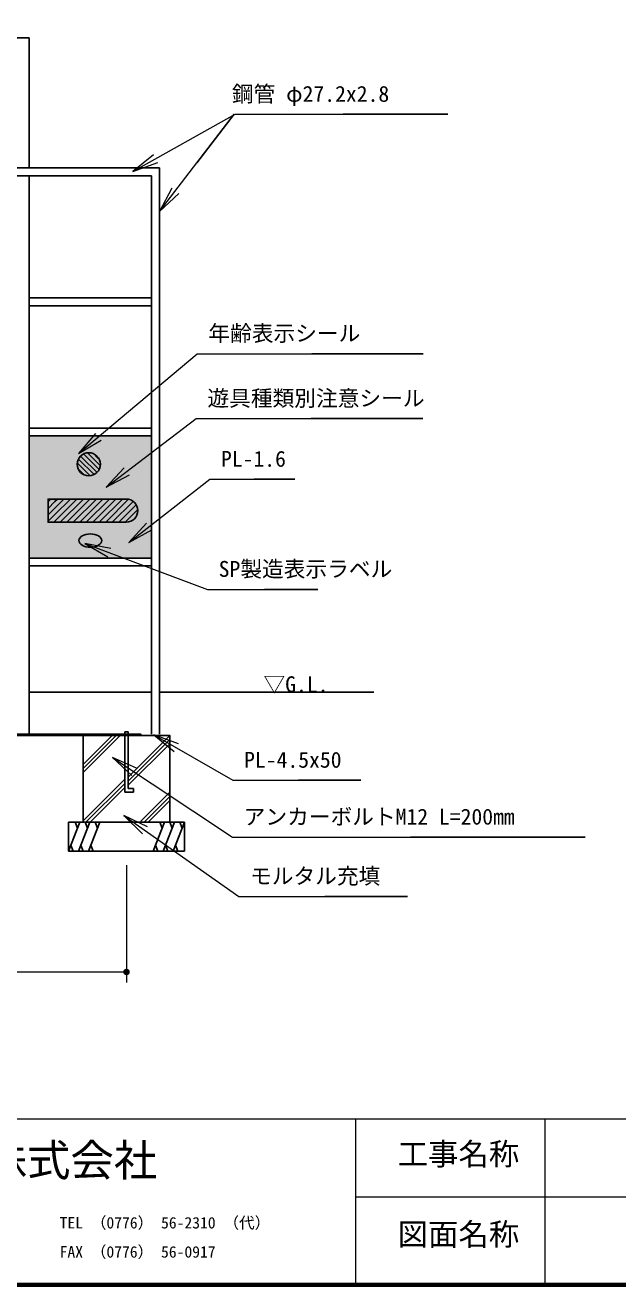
# Model space of a CAD drawing. Units: millimetres at full size, sheet at 1:30, with parts at other scales. Extents: x 450 to 12150, y 450 to 8460.
# Drawn here: x 5878 to 7925, y 450 to 4807 of the extents above; entities that cross this region are included whole.
import ezdxf
from ezdxf.enums import TextEntityAlignment as Align

# ---------------------------------------------------------------- set-up
doc = ezdxf.new("R2010")
doc.units = ezdxf.units.MM
doc.header["$LTSCALE"] = 30
for name, color, linetype, lineweight in [('D-STR', 1, 'Continuous', 13), ('D-STR-DIM\u3000寸法線、寸法値', 7, 'Continuous', 13), ('D-STR-HTXT\u3000旗上げ', 7, 'Continuous', 13), ('D-STR-TXT\u3000文字列', 7, 'Continuous', 13), ('D-STR\u3000構造物外形線', 1, 'Continuous', 25), ('D-TTL', 7, 'Continuous', 70), ('D-TTL-FRAM', 7, 'Continuous', 13), ('D-TTL-TXT', 7, 'Continuous', 13)]:
    doc.layers.add(name, color=color, linetype=linetype, lineweight=lineweight)
doc.styles.add('ＭＳ ゴシック', font='')
doc.styles.get('ＭＳ ゴシック').set_extended_font_data('MS Gothic')

# ---------------------------------------------------------------- blocks, each defined once
blk = doc.blocks.new('filled_dot')
at = {"color": 0, "linetype": 'Continuous', "lineweight": -2, "const_width": 1.25}
blk.add_lwpolyline([(-0.625, 0, 1), (0.625, 0, 1)], format="xyb", close=True, dxfattribs=at)
blk = doc.blocks.new('open_arrow')
at = {"color": 0, "linetype": 'Continuous', "lineweight": -2}
blk.add_lwpolyline([(7.5, 1.25), (0, 0), (7.5, -1.25)], dxfattribs=at)

msp = doc.modelspace()

# ---------------------------------------------------------------- hatches: boundary and pattern name
at = {"layer": 'D-STR'}
msp.add_hatch(color=256, dxfattribs=at).paths.add_polyline_path([(5891.1, 3386.47), (6313.9, 3386.47), (6313.9, 2963.67), (5891.1, 2963.67)])

# ---------------------------------------------------------------- linework, layer by layer
at = {"layer": 'D-STR-DIM\u3000寸法線、寸法値'}
for p, q in [((6227.5, 1902.07), (6227.5, 1496.12)), ((4627.5, 1532.12), (6227.5, 1532.12))]:
    msp.add_line(p, q, dxfattribs=at)
at = {"layer": 'D-STR-HTXT\u3000旗上げ'}
for points in [[(6249.41, 4301.38), (6602.94, 4499.07), (6614.94, 4499.07), (7337.42, 4499.07), (6976.18, 4499.07)], [(6341.1, 4162.81), (6599.94, 4499.07), (6470.52, 4330.94)], [(6061.48, 3325.58), (6471.74, 3670.81), (6483.74, 3670.81), (7252.27, 3670.81), (6868.01, 3670.81)], [(6156.68, 3209.72), (6468.49, 3446.19), (6480.49, 3446.19), (7251.26, 3446.19), (6865.87, 3446.19)], [(6234.98, 3017.84), (6515.1, 3236.65), (6527.1, 3236.65), (6808.87, 3236.65), (6667.98, 3236.65)], [(6083.72, 3014.26), (6507.2, 2855.73), (6519.2, 2855.73), (6888.2, 2855.73), (6703.7, 2855.73)], [(6321.66, 2352.85), (6595.09, 2195.5), (6607.09, 2195.5), (7036.69, 2195.5), (6821.89, 2195.5)], [(6178.9, 2274.48), (6593.64, 1998.74), (6605.64, 1998.74), (7811.79, 1998.74), (7208.72, 1998.74)], [(6218.25, 2073.89), (6615.75, 1793.39), (6627.75, 1793.39), (7198.57, 1793.39), (6913.16, 1793.39)]]:
    msp.add_lwpolyline(points, dxfattribs=at)
at = {"layer": 'D-STR\u3000構造物外形線'}
for p, q in [((4963.9, 4763.67), (5891.1, 4763.67)), ((5891.1, 4313.67), (5891.1, 4763.67)), ((4513.9, 4313.67), (6341.1, 4313.67)), ((6341.1, 2354.57), (6341.1, 4313.67)), ((4541.1, 4286.47), (6313.9, 4286.47)), ((5891.1, 2354.57), (5891.1, 4286.47)), ((6313.9, 2354.57), (6313.9, 4286.47)), ((5891.1, 3863.67), (6313.9, 3863.67)), ((5891.1, 3836.47), (6313.9, 3836.47)), ((5891.1, 3413.67), (6313.9, 3413.67)), ((5891.1, 3386.47), (6313.9, 3386.47)), ((6073.48, 3312.14), (6068.97, 3316.65)), ((6125.53, 3260.09), (6073.48, 3312.14)), ((6091.15, 3312.14), (6079.26, 3324.04)), ((6126.51, 3276.79), (6091.15, 3312.14)), ((6108.83, 3312.14), (6092.95, 3328.03)), ((6126.51, 3294.47), (6108.83, 3312.14)), ((6126.51, 3312.14), (6114.26, 3324.39)), ((6133.27, 3305.38), (6126.51, 3312.14)), ((6101.75, 3248.51), (6057.4, 3292.87)), ((6080.9, 3251.68), (6060.57, 3272.02)), ((6115.32, 3252.62), (6061.5, 3306.44)), ((6136.91, 3284.07), (6126.51, 3294.47)), ((6132.92, 3270.38), (6126.51, 3276.79)), ((5956.75, 3158.32), (5966.34, 3167.91)), ((5956.75, 3135.87), (5980.14, 3159.26)), ((5980.14, 3159.26), (5988.79, 3167.91)), ((5980.14, 3136.81), (6011.24, 3167.91)), ((5980.14, 3114.36), (6033.69, 3167.91)), ((5980.14, 3091.91), (6056.14, 3167.91)), ((5998.59, 3087.91), (6078.59, 3167.91)), ((6021.04, 3087.91), (6101.04, 3167.91)), ((6043.49, 3087.91), (6123.49, 3167.91)), ((6065.94, 3087.91), (6145.94, 3167.91)), ((6088.39, 3087.91), (6168.39, 3167.91)), ((6110.84, 3087.91), (6190.84, 3167.91)), ((6133.29, 3087.91), (6213.29, 3167.91)), ((6155.74, 3087.91), (6234.9, 3167.07)), ((6178.19, 3087.91), (6250.43, 3160.14)), ((6200.65, 3087.91), (6261.11, 3148.38)), ((5956.75, 3113.42), (5980.14, 3136.81)), ((5956.75, 3090.97), (5980.14, 3114.36)), ((6223.1, 3087.91), (6266.59, 3131.4)), ((5976.14, 3087.91), (5980.14, 3091.91)), ((5891.1, 2963.67), (6313.9, 2963.67)), ((5891.1, 2936.47), (6313.9, 2936.47)), ((5891.1, 2500.07), (6313.9, 2500.07)), ((6341.1, 2500.07), (7081.7, 2500.07)), ((6233.5, 2363.02), (6221.5, 2363.02)), ((6221.5, 2346.13), (6221.5, 2363.02)), ((6233.5, 2354.57), (6221.5, 2354.57)), ((6221.5, 2337.69), (6221.5, 2353.98)), ((6233.5, 2346.13), (6233.5, 2363.02)), ((6233.5, 2337.69), (6233.5, 2354.57)), ((6177.5, 2350.07), (6077.5, 2250.07)), ((6205.79, 2350.07), (6077.5, 2221.79)), ((6191.65, 2350.07), (6077.5, 2235.93)), ((6221.5, 2337.69), (6221.5, 2154.57)), ((6377.5, 2350.07), (6233.5, 2206.07)), ((6233.5, 2337.69), (6233.5, 2166.57)), ((6377.5, 2335.93), (6233.5, 2191.93)), ((6377.5, 2321.79), (6233.5, 2177.79)), ((6221.5, 2198.76), (6077.5, 2054.76)), ((6221.5, 2184.61), (6086.96, 2050.07)), ((6221.5, 2170.47), (6100.46, 2049.43)), ((6251.95, 2154.57), (6221.5, 2154.57)), ((6251.95, 2166.57), (6233.5, 2166.57)), ((6251.95, 2154.57), (6251.95, 2166.57)), ((6377.5, 2153.59), (6277.5, 2053.59)), ((6377.5, 2139.45), (6288.13, 2050.07)), ((6377.5, 2125.31), (6302.27, 2050.07)), ((6027.5, 1950.07), (6066.4, 2050.07)), ((6058.39, 2029.47), (6050.38, 2050.07)), ((6061.81, 1950.07), (6100.71, 2050.07)), ((6092.7, 2029.47), (6084.68, 2050.07)), ((6096.12, 1950.07), (6135.02, 2050.07)), ((6127, 2029.47), (6118.99, 2050.07)), ((6319.99, 1950.07), (6358.89, 2050.07)), ((6350.88, 2029.47), (6342.86, 2050.07)), ((6354.3, 1950.07), (6393.2, 2050.07)), ((6385.18, 2029.47), (6377.17, 2050.07)), ((6388.6, 1950.07), (6427.5, 2050.07)), ((6419.49, 2029.47), (6411.48, 2050.07)), ((6035.52, 1970.68), (6043.53, 1950.07)), ((6069.83, 1970.68), (6077.84, 1950.07)), ((6104.13, 1970.68), (6112.15, 1950.07)), ((6328, 1970.68), (6336.02, 1950.07)), ((6362.31, 1970.68), (6370.33, 1950.07)), ((6396.62, 1970.68), (6404.63, 1950.07))]:
    msp.add_line(p, q, dxfattribs=at)
msp.add_lwpolyline([(6226.74, 3087.91), (5956.75, 3087.91), (5956.75, 3167.91), (6226.76, 3167.91)], dxfattribs=at)
for points in [[(4577.5, 2350.07), (6277.5, 2350.07), (6277.5, 2354.57), (4577.5, 2354.57)], [(6377.5, 2050.07), (6077.5, 2050.07), (6077.5, 2350.07), (6377.5, 2350.07)], [(6027.5, 1950.07), (6427.5, 1950.07), (6427.5, 2050.07), (6027.5, 2050.07)]]:
    msp.add_lwpolyline(points, close=True, dxfattribs=at)
msp.add_circle((6097.13, 3288.25), 40, dxfattribs=at)
msp.add_arc((6226.75, 3127.91), 40, 269.98647, 89.98647, dxfattribs=at)
msp.add_ellipse((6102.5, 3024.3), major_axis=(-39.5, 0), ratio=0.582278, dxfattribs=at)
at = {"layer": 'D-TTL'}
msp.add_lwpolyline([(450, 450), (450, 8460), (12150, 8460), (12150, 450)], close=True, dxfattribs=at)
at = {"layer": 'D-TTL-FRAM'}
for p, q in [((450, 1023.66), (12150, 1023.66)), ((9568.84, 753.66), (7018.84, 753.66))]:
    msp.add_line(p, q, dxfattribs=at)
at = {"layer": 'D-TTL-TXT'}
for p, q in [((7018.84, 1023.66), (7018.84, 450)), ((7673.94, 450), (7673.94, 1023.66))]:
    msp.add_line(p, q, dxfattribs=at)

# ---------------------------------------------------------------- block references
at = {"layer": 'D-STR-DIM\u3000寸法線、寸法値', "xscale": 9, "yscale": 9, "rotation": 180}
msp.add_blockref('filled_dot', (6227.5, 1532.12), dxfattribs=at)
at = {"layer": 'D-STR-HTXT\u3000旗上げ', "xscale": 12, "yscale": 12}
for p, rotation in [((6249.41, 4301.38), 29.2), ((6341.1, 4162.81), 52.4), ((6061.48, 3325.58), 40.1), ((6156.68, 3209.72), 37.2), ((6234.98, 3017.84), 38), ((6083.72, 3014.26), 339.5), ((6321.66, 2352.85), 330.1), ((6178.9, 2274.48), 326.4), ((6218.25, 2073.89), 324.8)]:
    msp.add_blockref('open_arrow', p, dxfattribs=dict(at, rotation=rotation))

# ---------------------------------------------------------------- texts
at = {"layer": 'D-STR-HTXT\u3000旗上げ', "style": 'ＭＳ ゴシック'}
for s, p in [('鋼管 φ27.2x2.8', (6591.57, 4525.71)), ('年齢表示シール', (6510.38, 3697.45)), ('遊具種類別注意シール', (6507.12, 3472.82)), ('PL-1.6', (6553.73, 3263.28)), ('SP製造表示ラベル', (6545.83, 2882.36)), ('PL-4.5x50', (6633.73, 2222.13)), ('アンカーボルトM12 L=200mm', (6632.27, 2025.38)), ('モルタル充填', (6654.38, 1820.02))]:
    msp.add_text(s, height=54.99, dxfattribs=at).set_placement(p, align=Align.BOTTOM_LEFT)
at = {"layer": 'D-STR-TXT\u3000文字列', "style": 'ＭＳ ゴシック'}
msp.add_text('▽G.L.', height=54.99, dxfattribs=at).set_placement((6700.71, 2527.36), align=Align.MIDDLE_LEFT)
at = {"layer": 'D-TTL-TXT', "style": 'ＭＳ ゴシック'}
for s, height, p in [('上屋敷工業株式会社', 110, (4983.4, 793.23)), ('工事名称', 76.98, (7164.24, 840.91)), ('TEL （0776） 56-2310 （代）', 39.59, (5996.4, 632.97)), ('図面名称', 76.98, (7164.24, 563.1)), ('FAX （0776） 56-0917', 39.59, (5996.4, 532.22))]:
    msp.add_text(s, height=height, dxfattribs=at).set_placement(p, align=Align.BOTTOM_LEFT)

doc.saveas('drawing.dxf')
